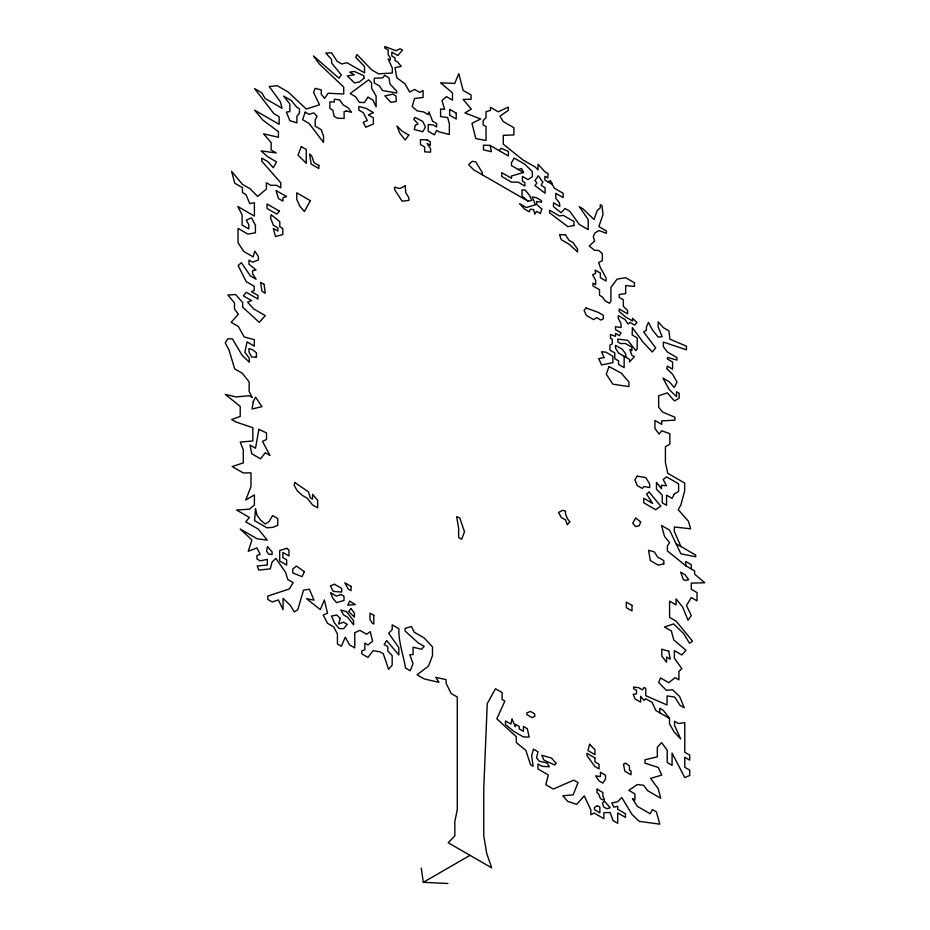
<?xml version="1.0" encoding="UTF-8"?>
<svg xmlns="http://www.w3.org/2000/svg" width="930" height="930" viewBox="0 0 930 930"><rect width="100%" height="100%" fill="white"/><g stroke="black" fill="none" stroke-linecap="round" stroke-linejoin="round"><path stroke-width="1.4" d="M499.05 150.579L501.189 148.335L508.408 151.439L508.408 155.984L490.087 145.406L483.472 145.173L483.472 149.835L491.47 151.741L490.087 145.406M421.255 868.132L423.301 882.314L470.022 855.344M547.724 181.722L550.525 180.699L554.303 188.197L563.173 193.324L563.173 197.59L555.768 193.324L555.768 198.218L559.465 202.81L559.825 206.46L553.478 202.798L553.478 206.658L561.057 212.714L565.056 208.494L569.66 211.156L579.297 224.467L588.202 229.605L588.202 219.515L579.297 206.658L582.843 208.704L594.038 219.55L597.153 210.738L600.28 207.762L600.28 204.681L602.047 205.704L602.989 214.621L598.839 226.56L606.418 230.942L606.418 233.302L598.897 230.547L594.851 233.035L593.282 236.755L594.607 241.079L589.26 245.973L594.537 250.333L598.722 250.426L602.349 253.669L602.349 260.609L598.688 262.539L600.315 267.561L606.046 277.861L606.093 281.046L600.362 277.733L600.362 273.071L595.165 270.084L595.653 273.304L592.619 274.815L595.653 280.314L595.653 284.731L592.98 283.185L592.98 285.952L599.536 289.73L599.536 295.333L602.408 296.984L605.105 300.75L609.545 303.308L610.894 301.262L610.894 287.463L617.078 279.128L625.658 277.698L634.469 282.79L634.469 286.417L625.658 285.603L625.658 293.636L619.194 294.485L619.194 297.402L623.356 299.797L623.356 306.342L627.622 310.515L627.622 313.829L619.194 308.958L619.194 311.48L625.902 317.176L632.528 321.001L632.528 318.293L636.945 322.512L634.667 325.082L629.959 322.361L628.122 324.059L625.018 319.513L618.252 315.619L618.252 318.362L621.054 323.652L621.054 327.511L615.486 326.697L615.486 329.615L621.054 332.824L619.392 335.672L615.486 333.417L615.486 336.334L610.487 334.556L610.487 338.264L612.265 339.287L612.265 343.937L609.941 345.146L609.941 350.122L614.788 352.912L614.788 358.678L618.543 360.84L618.543 364.386L624.146 367.629L624.146 356.271M518.266 169.504L521.614 168.539L523.497 172.527L511.477 176.003L511.477 178.281L501.712 172.643L501.712 176.468L511.477 182.106L518.301 182.222L524.857 186.012L524.857 182.536L522.416 181.129L522.416 176.398L528.019 179.63L532.332 176.735L532.332 171.608L524.857 164.238L514.139 158.042L511.477 162.68L511.477 165.587L523.497 172.527M527.926 201.124L531.762 200.613L529.728 195.602L525.159 190.069L522.032 189.836L522.032 195.986L527.926 201.124L473.696 169.818L468.662 164.68L472.324 161.285L475.742 161.832L482.368 172.713L482.368 174.817M423.301 882.314L447.888 883.5M552.397 184.419L544.922 180.095L544.922 176.316L547.724 177.932L548.13 173.678L544.922 171.829L538.017 164.226L538.017 169.865L535.308 167.075L522.881 159.902L503.27 144.162L503.27 135.338L513.93 134.92L513.93 127.747L503.27 121.586L499.933 116.157L508.315 110.379L508.315 107.066L498.236 111.809L490.459 107.31L490.459 110.391L486.041 111.693L486.041 117.599L483.158 120.633L483.158 124.887L486.041 126.561L486.041 140.511L475.811 138.593L471.987 123.318L480.694 118.982L464.93 112.949L471.301 109.054L463.128 99.405L471.08 99.254L471.08 95L463.128 90.408L458.792 73.691L454.724 83.398L440.599 82.828L452.503 92.942L452.503 100.115L446.423 96.615L441.983 100.545L444.645 109.345L440.599 108.984L440.599 116.564L447.621 117.529L449.353 123.76L449.353 134.49L439.286 131.921L436.623 130.386L434.426 134.85L428.219 131.258L428.219 124.469L433.055 124.899L436.623 126.945L436.623 123.516L432.59 121.191L428.904 111.867L428.242 114.599L423.662 111.96L417.151 110.879L412.176 106.59L414.594 98.487L423.069 97.464L423.069 90.524L419.79 92.419L414.594 89.42L409.619 92.07L405.027 83.898L396.761 77.713L395.006 67.623L401.225 66.356L397.842 62.182L395.006 60.543L395.006 57.858L391.856 56.044L391.856 52.103L397.842 55.556L402.469 50.115L400.144 48.779L395.936 50.743L384.822 46.5L384.822 48.035L388.17 49.976L388.17 54.707L390.251 57.823L390.251 60.183L388.17 58.985L392.344 68.123L392.344 73.017L378.522 73.819L371.628 69.831L357.004 54.556L355.772 57.369L364.537 66.518L364.537 72.831L346.96 62.682L341.798 63.984L337.09 61.264L331.592 52.778L325.779 53.091L331.626 59.532L331.626 63.008L341.31 74.923L339.031 78.271L313.468 55.94L319.455 64.1L343.716 87.06L343.716 94L328.232 93.233L324.535 98.371L321.234 94.244L321.234 89.861L315.13 88.35L313.584 92.512L319.525 104.799L306.272 108.996L288.068 91.954L277.21 85.676L269.223 86.56L280.349 101.73L282.092 108.299L265.155 98.51L261.69 92.709L254.588 88.606L273.815 113.588L279.14 116.669L279.14 124.318L254.588 110.147L262.888 120.098L278.43 131.676L278.43 137.268L263.585 133.862L271.165 142.616L271.165 150.032L276.21 152.95L261.086 150.904L267.898 156.891L276.501 161.855L273.292 167.76L267.898 161.669L261.749 158.123L261.749 161.099L280.79 182.873L280.79 187.767L276.501 185.291L270.828 185.326L266.399 182.757L266.399 189.069L257.633 196.416L250.17 188.813L242.451 184.361L231.57 171.318L234.79 183.233L242.451 187.651L242.451 192.545L245.939 194.556L249.775 203.577L254.413 202.763L254.413 216.086L237.813 206.506L242.091 214.818L242.091 225.072L248.775 228.943L248.775 224.758L246.322 220.061L251.553 217.876L255.436 225.316L255.436 232.779L247.95 234.116L238.045 228.396L238.045 242.672L243.672 251.414L253.1 256.866L254.878 251.17L258.424 256.552L258.424 259.935L252.6 262.19L248.984 260.098L248.984 264.283L256.017 269.933L252.611 270.711L252.611 273.943L256.122 279.233L250.391 275.919L241.358 262.655L238.15 265.596L246.264 281.674L254.181 286.254L254.181 290.346L251.565 291.718L257.982 295.426L257.982 299.053L246.264 292.287L243.358 295.845L251.565 300.588L247.601 302.169L253.611 308.853L265.283 315.596L259.272 322.373L242.684 307.202L242.684 302.552L235.616 294.519L227.92 295.031L234.476 302.901L234.476 308.969L238.324 314.189L231.198 322.326L238.324 326.442L244.23 336.974L254.32 339.659L254.32 346.123L247.078 341.938L244.869 352.296L249.298 358.271L249.298 362.13L242.265 355.504L232.419 338.892L227.85 338.752L225.211 342.891L229.024 350.04L234.686 368.873L242.265 373.255L249.159 381.904L249.159 391.53L252.356 397.587L249.159 395.738L236.034 396.936L225.211 394.332L240.219 406.422L240.219 416.442L231.744 419.523L236.034 421.999L252.832 427.707L252.832 440.96L240.242 442.099L243.311 450.027L243.311 462.873L232.198 466.546L243.311 472.963L250.984 472.882L250.984 486.599L245.718 499.98L254.402 494.958L254.402 505.002L249.403 509.198L236.557 510L249.403 517.417L245.741 521.87L258.308 529.124L267.224 540.109L257.157 538.807L240.219 529.019L251.891 539.981L248.252 551.281L256.959 547.909L260.191 554.257L256.959 555.512L256.959 558.988L260.191 560.848L267.305 559.36L267.305 564.963L257.203 566.033L258.796 570.078L270.316 568.858L272.06 562.069L275.838 558.36L285.603 572.357L287.754 579.483L293.217 582.633L289.195 589.016L267.817 596.049L267.817 599.443L272.165 601.954L278.361 599.955L283.057 609.638L283.057 598.362L290.265 605.267L294.31 611.952L297.809 609.627L303.505 590.178L309.353 589.19L313.991 600.152L306.598 598.734L320.304 609.58L324.372 599.966L327.523 613.207L323.187 615.056L327.523 623.309L333.672 626.855L337.427 634.028L337.427 643.967L341.391 646.257L345.263 637.201L349.634 644.932L354.76 647.896L354.76 632.749L359.864 630.331L366.618 634.237L370.21 631.644L372.628 641.177L367.978 644.909L364.839 643.095L364.839 649.872L361.828 650.721L361.828 653.883L367.978 657.429L373.07 650.651L379.824 651.767L383.311 653.778L388.589 669.333L392.169 665.148L392.169 655.604L387.822 651L387.822 646.664L384.195 644.571L386.613 640.572L398.842 654.929L398.842 647.629L388.647 633.249L392.169 629.657L392.169 624.844L398.842 628.703C398.528 642.2 403.26 654.743 405.561 668.031L410.2 670.716L413.071 663.671L409.781 654.685L413.071 654.546L413.071 647.21L421.581 649.198L424.208 646.385L418.268 642.956L405.12 631.075L405.12 628.401L411.478 626.495L414.21 632.202L424.208 637.98L432.485 646.885L432.485 655.638L428.474 666.078L417.093 674.843L424.208 678.947L438.937 682.318L435.786 677.342L446.109 679.644L446.109 683.306L451.131 693.478L457.281 697.023L457.281 809.565L454.84 821.504L454.84 835.861L448.225 842.754L491.668 867.83L486.704 853.38L483.774 835.872L483.774 788.082L487.25 703.592L495.469 688.746L502.095 692.571L502.095 699.453L504.897 701.069L496.818 718.762L516.313 736.769L516.313 742.535L525.869 750.405L530.507 764.681L533.123 766.181L531.658 755.869L533.425 749.138L538.005 751.777L536.564 757.764L539.226 761.228L546.933 762.937L549.374 766.762L542.085 766.343L538.005 763.983L538.005 769.005L548.34 774.969L545.782 784.711L553.303 789.047L573.787 780.142L578.03 782.583L573.171 794.871L562.824 795.801L567.66 801.346L576.74 804.345L584.261 795.882L590.841 809.856L590.841 814.727L594.096 813.018L603.872 818.656L603.872 812.588L610.208 812.564L613.01 820.586L617.718 823.306L617.718 812.925L625.437 817.377L625.437 813.75L617.718 809.298L617.718 806.298L613.707 807.124L611.859 802.915L617.718 801.695L621.775 797.498L631.993 814.448L639.189 821.353L659.8 824.143L656.382 811.855L652.418 809.577L650.163 813.762L637.317 806.345L632.435 798.591L634.888 800.009L634.888 793.86L628.819 790.349L637.317 784.513L643.618 785.292L647.664 790.709L660.707 798.242L658.173 788.617L650.523 778.398L661.811 775.097L658.173 767.413L644.978 763.181L644.978 759.787L657.336 756.811L657.336 747.267L661.59 742.559L667.229 750.278L667.229 762.507L672.076 765.309L672.076 753.079L684.771 777.55L689.735 775.504L689.735 770.145L684.771 767.285L684.771 757.264L689.735 760.136L689.735 755.16L684.771 752.3L684.771 722.645L678.389 723.528L674.564 721.32L674.564 725.505L680.725 739.001L674.192 732.003L669.507 723.889L669.507 718.402L663.299 710.357L659.754 708.3L659.754 712.764M676.098 543.748L695.698 555.071L695.698 556.779L680.9 553.803L669.612 530.147L661.463 525.438L664.578 536.505L669.612 542.585L667.38 546.003L667.38 550.897L685.759 565.766L694.617 570.88L694.617 574.112L704.789 582.761L691.292 583.122L691.292 589.283L697.023 592.584L697.023 600.873L691.292 597.56L686.468 605.523L691.292 615.567L688.014 620.24L682.76 607.232L676.087 598.885L676.087 604.884L669.6 601.14L669.6 617.381L676.087 621.135L692.513 641.142L689.537 643.223L683.504 633.458L673.599 623.879L664.473 627.018L671.367 631.005L673.773 639.945L685.945 650.244L681.864 654.987L674.378 650.663L674.378 658.242L681.864 668.635L678.9 671.448L678.9 679.853L675.11 677.668L668.763 682.678L660.567 677.947L658.673 682.434L666.298 690.304L672.518 689.781L679.609 696.477L684.282 707.8L679.981 705.324L674.75 697.105L667.054 695.907L667.054 704.987L645.769 695.687L645.769 688.433L644.06 687.444L642.467 689.932L638.585 687.688L633.621 687.049L633.621 688.677L636.48 690.327L636.48 693.885L633.214 694.28L635.097 698.942L640.631 702.138L640.631 696.268L644.048 700.383L645.769 698.767L652.116 702.429L655.859 710.52L669.507 718.402M680.9 546.514L674.343 531.472L674.343 526.985L690.63 528.821L688.467 521.358L678.214 509.663L680.9 504.839L684.654 490.947L684.654 483.054L667.787 473.312L665.415 462.559L665.415 446.702L669.856 444.145L669.856 433.659L661.742 430.811L659.126 434.019L654.929 428.486L654.929 420.441L661.742 424.371L661.742 420.906L674.913 420.151L674.913 417.233L662.602 412.048L658.649 407.259L658.649 395.831L667.24 392.867L674.494 400.923L679.179 398.226L679.179 393.262L676.587 391.763L676.587 396.726L669.228 389.554L662.939 378.126L669.228 381.765L674.204 387.415L677.063 382.253L672.588 374.244L666.612 368.536L667.426 366.153L672.588 369.14L672.588 362.037L667.426 359.061L667.426 357.399L676.947 360.073L676.947 357.55L667.426 352.051L663.369 346.646L663.369 342.066L686.433 349.831L686.433 346.204L669.844 339.148L668.961 330.894L663.369 327.662L658.184 321.827L658.184 326.872L662.148 336.625L658.184 337.137L652.267 329.639L648.442 322.385L646.373 327.186L646.373 330.313L643.63 331.929L655.673 347.89L652.267 351.982L642.909 341.949L632.388 327.662L632.156 334.998L637.213 337.916L637.213 348.855L635.934 350.656L627.611 340.264L617.846 339.125L617.846 342.007L620.508 343.542L625.379 343.472L631.865 347.216L631.865 350.61L629.819 349.436L631.865 355.248L634.388 356.713L629.517 361.898L629.517 359.375L618.543 353.04L615.474 348.006L615.474 345.332L622.31 349.273L625.762 353.958L625.762 357.201M691.292 568.962L691.292 564.696L685.759 561.499L685.759 565.766M597.037 789.14L597.037 792.895L598.467 793.72L600.443 798.556L602.849 799.951L604.43 799.626L602.849 796.045L602.849 792.488L597.037 789.14M253.251 401.609L252.077 409.014L261.946 406.666L255.599 397.145L253.251 401.609M258.9 429.323L255.506 448.214L250.042 445.063L251.705 453.747L260.516 458.839L265.294 452.759L270.002 455.479L262.458 441.355L266.503 439.53L266.503 432.903L258.9 429.323M255.506 508.791L254.576 520.672L266.945 527.81L272.99 527.31L277.756 525.345L277.756 518.556L272.571 515.557L268.968 521.718L265.108 523.962L260.528 520.033L256.924 514.964L255.506 508.791M267.514 546.677L266.526 551.188L268.758 554.152L272.118 554.536L272.118 551.932L267.514 546.677M512.023 719.134L510.872 724.075L505.478 720.959L505.478 724.423L513.813 731.41L523.439 736.967L529.158 737.095L527.333 728.736L523.439 726.481L523.439 731.329L519.207 728.876L519.207 726.435L515.452 724.272L515.452 726.714L512.023 719.134M294.833 482.531L294.147 485.332L297.286 490.877L302.145 495.295L307.26 498.248L312.561 504.909L317.676 507.861L317.676 500.375L312.561 494.249L312.561 499.154L310.306 497.852L308.435 491.865L294.833 482.531M271.304 214.865L270.514 217.876L273.315 225.188L277.896 227.827L277.896 231.059L273.315 228.42L275.478 236.569L282.79 234.546L282.79 228.466L279.779 226.734L279.779 221.689L271.304 214.865M589.62 744.302L587.969 750.591L594.933 754.614L594.933 749.638L589.62 744.302M415.385 125.318L414.187 129.479L422.813 131.7L425.428 127.038L422.732 121.412L414.792 117.389L413.873 119.4L418.093 123.876L415.385 125.318M340.206 618.427L338.613 623.96L343.554 622.205L347.239 624.332L343.554 628.75L339.066 628.459L334.451 622.879L331.499 616.055L336.846 615.021L340.206 618.427M541.748 208.983L540.411 213.528L536.622 211.331L534.831 214.109L533.622 209.634L530.484 209.169L529.193 211.738L524.485 209.018L519.533 203.647L526.229 207.518L535.389 204.821L532.227 196.881L536.517 197.741L541.504 200.624L541.504 202.24L536.622 201.484L536.622 204.321L541.748 208.983M305.191 112.146L302.61 119.714L309.086 123.458L323.524 142.453L323.524 136.292L321.257 129.677L315.189 126.178L315.189 119.947L317.049 116.204L313.689 112.832L309.086 114.39L305.191 112.146M609.057 366.571L606.232 374.151L612.882 384.171L628.913 386.613L628.913 381.963L621.263 373.163L609.057 366.571M464.5 531.786L461.64 539.26L458.641 537.528L458.641 528.217L456.618 516.592L459.804 518.033L464.5 531.786M640.689 521.963L639.212 525.775L635.667 526.554L632.714 523.172L635.667 517.94L640.689 521.963M301.32 146.603L298.019 155.066L306.284 163.355L306.284 149.474L301.32 146.603M304.331 571.694L302.018 576.693L292.764 572.892L292.764 569.021L296.438 566.056L304.331 571.694M542.76 182.141L541.202 185.442L545.096 187.686L545.096 193.266L534.971 185.582L536.866 182.943L534.971 180.571L538.377 175.793L542.76 182.141M674.285 493.97L672.111 498.399L666.566 495.202L666.566 505.292L662.253 502.816L662.253 495.167L656.464 489.226L656.464 482.356L661.474 488.634L661.474 485.251L666.543 485.82L663.137 479.543L666.566 476.881L678.586 483.821L678.586 491.47L674.285 493.97M349.785 601.233L347.669 605.139L355.341 604.57L349.785 601.233M310.341 200.659L304.435 211.505L299.937 206.425L296.763 199.357L296.763 192.812L310.341 200.659M555.931 763.135L554.838 765.041L543.98 760.17L541.772 755.288L551.525 758.066L555.931 763.135M637.201 476.172L634.888 479.834L637.213 485.541L642.27 488.459L644.013 486.46L649.663 487.576L649.663 484.019L645.757 477.59L637.201 476.172M367.966 97.22L364.339 102.544L359.399 102.37L355.504 96.639L350.157 93.558L368.64 79.829L371.605 82.851L371.605 88.222L376.104 95.999L376.104 106.88L372.953 100.103L367.966 97.22M605.5 779.27L602.849 783.095L599.025 780.886L595.642 775.864L600.443 776.55L600.443 772.295L605.5 775.213L605.5 779.27M408.793 135.059L405.224 140.012L399.877 133.281L396.947 126.085L402.237 131.281L408.793 135.059M350.959 608.604L348.704 611.44L354.423 617.148L354.423 613.126L350.959 608.604M299.448 113.193L296.879 116.355L296.879 122.9L289.881 120.691L286.37 112.088L289.881 111.612L289.881 104.044L283.638 96.092L291.288 100.51L296.647 107.078L299.448 108.694L299.448 113.193M569.776 521.811L567.347 524.787L565.475 519.858L561.255 517.417L558.5 512.442L562.673 510.314L565.51 511.105L565.51 513.941L567.347 518.603L569.776 521.811M384.706 75.353L382.59 77.899L374.232 78.26L374.232 82.944L379.417 85.944L382.579 90.524L396.715 93.023L396.715 91.245L389.937 83.874L389.007 77.829L384.706 75.353M586.179 308.016L584.11 310.353L586.33 315.421L593.631 319.641L596.711 317.618L601.013 320.094L603.338 318.769L603.338 315.293L598.281 312.375L586.179 308.016M279.5 211.156L276.768 214.109L267.073 208.506L267.073 203.984L279.5 211.156M604.512 801.207L602.454 803.067L603.605 806.856L606.883 808.74L610.22 807.775L604.512 801.207M363.897 78.341L359.399 81.98L354.446 82.909L347.297 75.841L354.318 74.853L349.68 72.168L354.318 71.447L363.897 75.737L363.897 78.341M649.117 492.098L646.583 494.063L652.546 503.374L643.734 498.282L643.734 502.781L655.685 509.687L660.788 506.164L649.117 492.098M597.374 805.717L594.479 807.391L594.479 809.67L599.873 812.785L599.873 807.159L597.374 805.717M534.68 716.344L532.181 717.693L526.857 714.612L526.857 712.833L530.53 711.438L534.68 713.833L534.68 716.344M405.201 185.884L399.784 188.534L394.587 187.174L394.587 189.615L402.167 201.229L408.863 200.369L408.863 197.869L405.724 192.545L405.201 185.884M625.495 763.251L623.484 764.228L624.879 771.214L631.028 774.76L631.028 771.051L629.459 770.145L629.459 765.89L625.495 763.251M373.383 112.623L368.303 114.843L373.383 117.773L373.383 124.004L365.816 127.247L363.212 122.295L367.35 120.528L363.212 112.646L358.841 110.124L358.841 106.497L365.804 108.24L373.383 112.623M334.521 584.284L330.417 585.819L333.231 591.399L341.694 592.061L341.694 588.423L334.521 584.284M340.915 594.491L336.521 596.13L330.51 592.654L332.952 598.443L336.637 602.64L343.984 600.443L343.984 596.269L340.915 594.491M286.487 196.532L282.929 197.823L282.929 201.136L278.43 198.532L276.105 190.545L286.487 196.532M286.649 548.375L279.674 550.572L279.674 560.999L286.649 565.022L286.649 559.814L282.894 557.651L282.894 552.432L288.974 555.942L288.974 549.944L286.649 548.375M688.56 579.588L685.143 580.518L683.341 579.471L680.644 572.159L685.143 574.763L688.56 579.588M346.402 111.054L344.123 111.612L344.123 118.482L337.299 118.168L334.091 116.32L332.882 110.205L329.883 108.461L329.883 101.847L334.289 102.056L334.289 99.208L339.648 99.905L343.263 104.962L348.041 107.729L351.587 112.297L346.402 111.054M663.799 563.836L658.289 565.161L650.361 560.581L648.536 550.281L654.29 551.885L657.661 557.047L663.799 560.604L663.799 563.836M392.879 94.186L384.88 95.883L390.891 102.381L396.226 101.475L396.017 95.999L392.879 94.186M604.047 357.515L598.734 358.62L601.524 364.967L612.882 362.619L612.882 356.225L605.849 352.156L601.524 351.773L604.047 357.515M573.938 225.525L567.835 226.653L549.549 212.796L549.549 210.227L559.465 215.946L563.348 215.388L573.938 221.503L573.938 225.525M256.436 357.132L251.646 357.074L248.984 351.842L248.984 348.529L252.739 349.866L256.436 352.83L256.436 357.132M565.37 234.802L559.569 234.639L561.232 239.661L569.021 244.16L577.553 251.914L577.553 249.089L573.078 242.614L569.021 240.277L565.37 234.802M427.01 139.895L420.476 139.663L420.476 144.545L424.708 146.987L424.708 151.881L430.544 152.136L430.544 148.591L427.01 143.441L430.288 145.336L430.288 141.79L427.01 139.895M346.506 611.603L340.845 610.045L343.484 614.87L347.669 617.288L353.574 624.809L353.574 620.694L346.506 611.603M668.705 651.221L661.811 649.198L661.811 656.057L666.566 662.218L666.566 657.022L670.251 659.149L668.705 651.221M456.212 113.146L449.655 109.356L449.655 115.192L456.212 118.982L456.212 113.146M318.839 165.424L313.991 162.634L311.794 156.101L309.597 154.031L311.12 164.052L318.839 168.504L318.839 165.424M264.085 284.359L260.598 282.348L261.946 291.334L265.224 293.229L264.085 284.359M631.993 605.395L626.262 602.082L626.262 607.604L631.993 610.917L631.993 605.395M351.075 586.423L344.832 582.819L348.204 589.016L351.075 590.666L351.075 586.423M373.79 615.335L369.989 613.137L369.989 619.589L372.221 623.077L373.79 623.984L373.79 615.335M594.933 757.915L586.946 753.3L587.028 755.73L594.933 766.506L599.036 768.878L599.036 764.297L594.933 761.937L594.933 757.915"/></g></svg>
